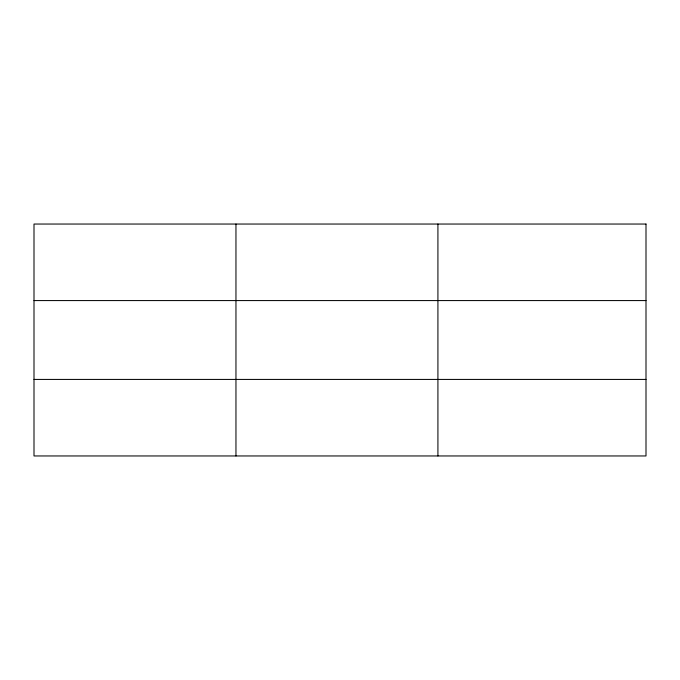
<?xml version="1.0" encoding="UTF-8"?>
<svg xmlns="http://www.w3.org/2000/svg" width="680" height="680" viewBox="0 0 680 680"><rect width="100%" height="100%" fill="white"/><g stroke="black" fill="none" stroke-linecap="round" stroke-linejoin="round"><path stroke-width="1.02" d="M235.96 224.043L235.96 455.957M437.92 224.043L437.92 455.957M34 300.577L646 300.577M34 379.423L646 379.423M646 224.043L646 455.957L34 455.957L34 224.043L646 224.043"/></g></svg>
